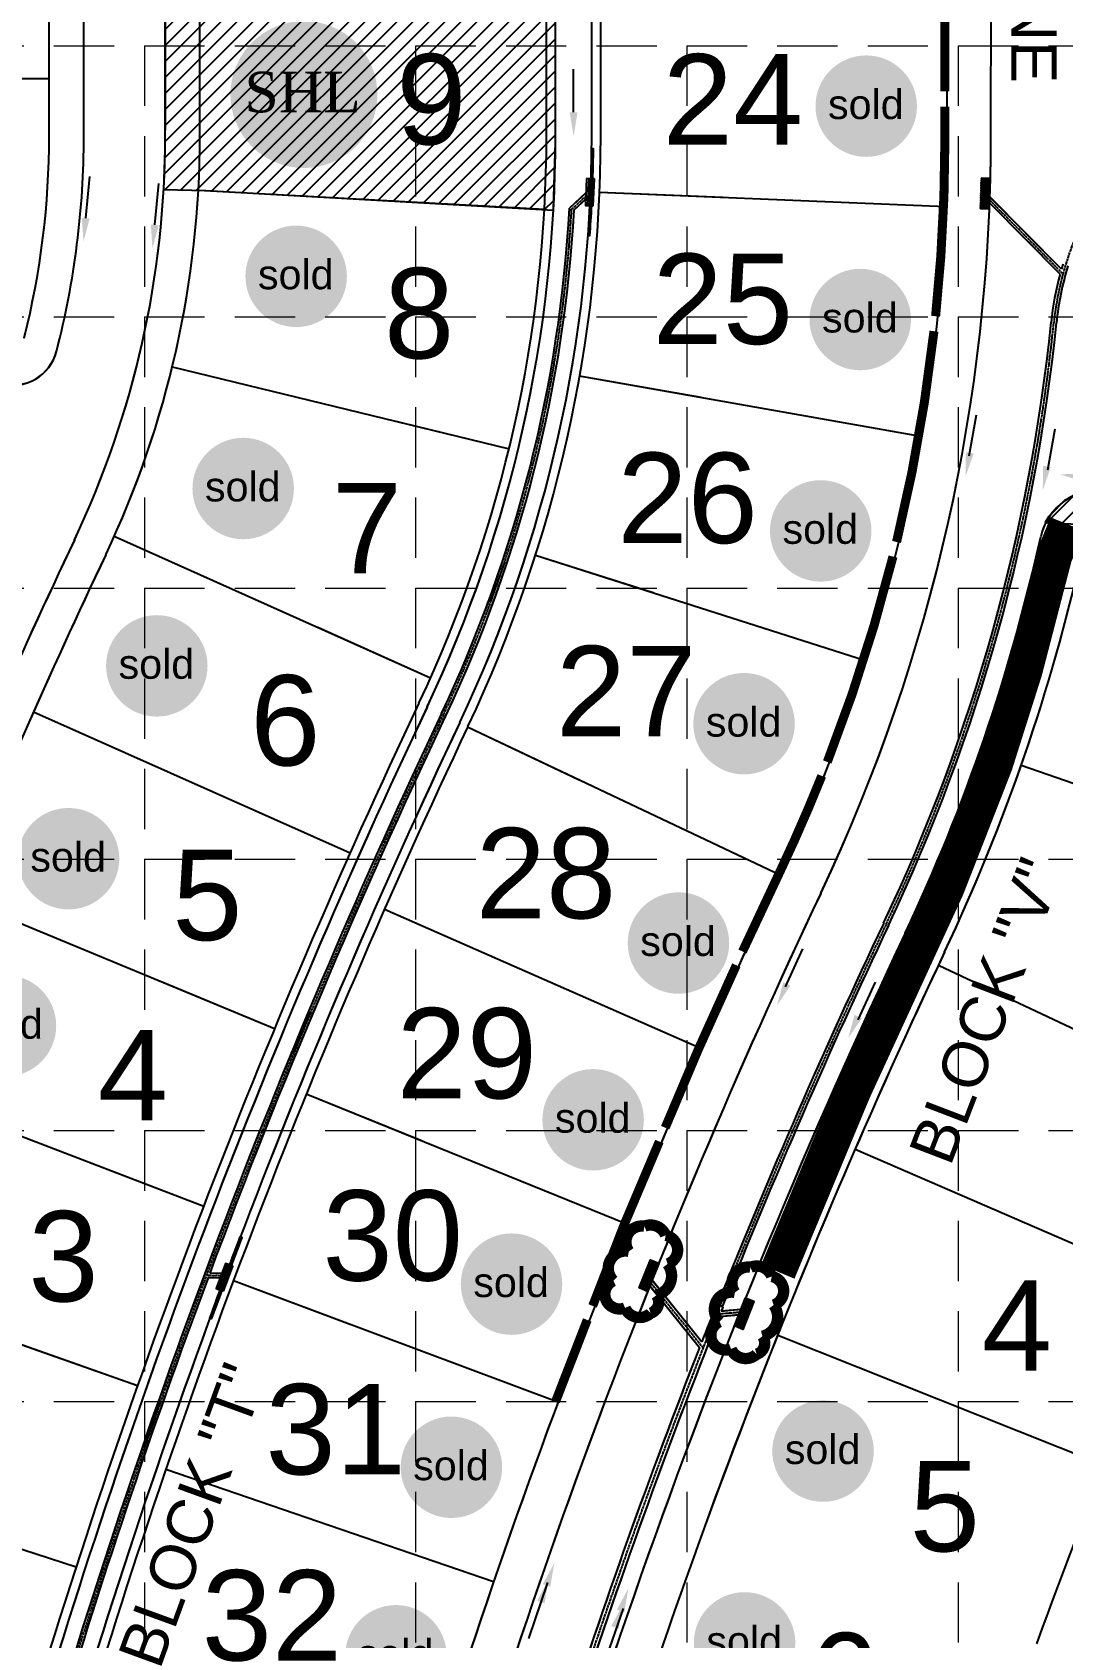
# Model space of a CAD drawing. Header units: inches. Extents: x 2468858 to 2474627, y 7110391 to 7114000.
# Drawn here: x 2473326 to 2473668, y 7112657 to 7113190 of the extents above; entities that cross this region are included whole.
import ezdxf
from ezdxf.enums import TextEntityAlignment as Align

# ---------------------------------------------------------------- set-up
doc = ezdxf.new("R2010")
doc.units = ezdxf.units.IN
doc.header["$MEASUREMENT"] = 0
doc.linetypes.add('CENTER2', pattern=[1.125, 0.75, -0.125, 0.125, -0.125])
doc.linetypes.add('HIDDEN', pattern=[0.375, 0.25, -0.125])
for name, color, linetype in [('APVMT', 11, 'Continuous'), ('AROW', 250, 'Continuous'), ('BASE', 7, 'Continuous'), ('BLOCKNO', 250, 'Continuous'), ('EROSION BLANKET', 84, 'Continuous'), ('ex-pvmt', 7, 'Continuous'), ('ex-row', 1, 'Continuous'), ('ex-stm', 9, 'Continuous'), ('FLOW', 250, 'Continuous'), ('fut-lotno', 157, 'Continuous'), ('GRID', 254, 'HIDDEN'), ('LEGEND', 7, 'Continuous'), ('LIMITS OF DISTUBANCE', 1, 'HIDDEN'), ('LOT', 250, 'Continuous'), ('LOTNO', 250, 'Continuous'), ('PVMT', 250, 'Continuous'), ('SODDED LOT', 2, 'Continuous'), ('SROW', 250, 'Continuous'), ('STM', 1, 'Continuous'), ('STMCL', 133, 'CENTER2'), ('STRNAMES', 250, 'Continuous'), ('WALL', 21, 'HIDDEN')]:
    doc.layers.add(name, color=color, linetype=linetype)
doc.styles.add('DRHorton', font='dutcheb.ttf')
doc.styles.add('ryland', font='ARIAL.TTF', dxfattribs={"height": 25})
doc.styles.get("Standard").update_dxf_attribs({"font": 'ARIAL.TTF'})
pattern_1 = [(125, (2473900.89993, 7112020.06313), (-0.102394006, -0.071697055), [])]
pattern_2 = [(115, (2473970.12385, 7112013.40367), (-0.226576947, -0.105654565), [])]
pattern_3 = [(125, (2473900.89995, 7112020.00138), (-0.102394006, -0.071697055), [])]
pattern_4 = [(115, (2473970.12386, 7112013.34193), (-0.226576947, -0.105654565), [])]
pattern_5 = [(125, (2473900.89995, 7112020.00138), (-0.102394006, -0.071697055), [])]
pattern_6 = [(45, (0, 0), (-2.6516504294, 2.6516504294), [])]

# ---------------------------------------------------------------- blocks, each defined once
blk = doc.blocks.new('1DB')
at = {"layer": 'FLOW'}
for p, q in [((6.25, 13), (20.07, 13)), ((6.25, -13.5), (20.07, -13.5))]:
    blk.add_line(p, q, dxfattribs=at)
for points in [[(7.28, 11.68), (7.28, 14.32), (-0.62, 13)], [(7.28, -14.32), (7.28, -11.68), (-0.62, -13)]]:
    blk.add_solid(points, dxfattribs=at)
blk = doc.blocks.new('1D')
at = {"layer": 'FLOW'}
for p, q in [((7.37, 11.5), (21.23, 11.5)), ((7.37, -11.5), (21.23, -11.5))]:
    blk.add_line(p, q, dxfattribs=at)
for points in [[(7.37, 10.2), (7.37, 12.8), (-0.43, 11.5)], [(7.37, -12.8), (7.37, -10.2), (-0.43, -11.5)]]:
    blk.add_solid(points, dxfattribs=at)
blk = doc.blocks.new('Sold')
h = blk.add_hatch(color=7)
h.paths.add_polyline_path([(38.78, 18.77, 1), (0.52, 18.77, 1)])
h.paths.add_polyline_path([(2.42, 10.89), (36.59, 10.89), (36.59, 27.86), (2.42, 27.86)], flags=24)
at = {"layer": 'BASE', "color": 7, "style": 'ryland'}
blk.add_text('sold', height=11.127, dxfattribs=at).set_placement((19.5, 13.9), align=Align.CENTER)

msp = doc.modelspace()

# ---------------------------------------------------------------- hatches: boundary and pattern name
h = msp.add_hatch(color=162)
h.paths.add_polyline_path([(2473440.2, 7113169.02, 1), (2473391.41, 7113169.02, 1)])
h.paths.add_polyline_path([(2473393.83, 7113158.97), (2473437.4, 7113158.97), (2473437.4, 7113180.6), (2473393.83, 7113180.6)], flags=24)
at = {"layer": 'ex-stm'}
h = msp.add_hatch(dxfattribs=at)
h.set_pattern_fill('ANSI31', color=5, angle=80, style=0)
h.set_pattern_definition(pattern_1)
edge = h.paths.add_edge_path()
edge.add_line((2473511.7, 7113132.19), (2473511.2, 7113132.21))
edge.add_arc((2473056.29, 7113155.37), 455.5, 355.8278, 357.086, ccw=False)
edge.add_line((2473510.58, 7113122.23), (2473510.08, 7113122.25))
edge.add_arc((2473056.29, 7113155.37), 455, 355.8258, 359.4625)
edge.add_line((2473511.27, 7113151.1), (2473511.77, 7113151.08))
edge.add_arc((2473056.29, 7113155.37), 455.5, 358.2023, 359.4605, ccw=False)
edge.add_line((2473511.56, 7113141.08), (2473512.06, 7113141.06))
edge.add_line((2473512.06, 7113141.06), (2473511.7, 7113132.19))
h = msp.add_hatch(dxfattribs=at)
h.set_pattern_fill('ANSI31', color=5, scale=2, angle=70, style=0)
h.set_pattern_definition(pattern_2)
h.paths.add_polyline_path([(2473643.29, 7113131.15), (2473643.62, 7113141.15), (2473640.62, 7113141.24), (2473640.29, 7113131.25)])
h = msp.add_hatch(dxfattribs=at)
h.set_pattern_fill('ANSI31', color=5, angle=80, style=0)
h.set_pattern_definition(pattern_1)
edge = h.paths.add_edge_path()
edge.add_line((2473388.98, 7112771.92), (2473388.51, 7112772.1))
edge.add_arc((2475618.32, 7111942.3), 2379.2, 159.58779, 159.82862)
edge.add_line((2473385.04, 7112762.72), (2473384.57, 7112762.89))
edge.add_arc((2475618.32, 7111942.3), 2379.7, 159.13332, 159.82854, ccw=False)
edge.add_line((2473394.7, 7112789.94), (2473395.16, 7112789.76))
edge.add_arc((2475618.32, 7111942.3), 2379.2, 159.13325, 159.37407)
edge.add_line((2473391.62, 7112780.41), (2473392.09, 7112780.24))
edge.add_line((2473392.09, 7112780.24), (2473388.98, 7112771.92))
h = msp.add_hatch(dxfattribs=at)
h.set_pattern_fill('ANSI31', color=5, scale=2, angle=70, style=0)
h.set_pattern_definition(pattern_2)
h.paths.add_polyline_path([(2473529.85, 7112771.89), (2473527.06, 7112773), (2473530.78, 7112782.29), (2473533.56, 7112781.17)])
h = msp.add_hatch(dxfattribs=at)
h.set_pattern_fill('ANSI31', color=5, scale=2, angle=70, style=0)
h.set_pattern_definition(pattern_2)
h.paths.add_polyline_path([(2473558.63, 7112760.38), (2473562.35, 7112769.66), (2473565.13, 7112768.55), (2473561.42, 7112759.26)])
at = {"layer": 'SODDED LOT'}
h = msp.add_hatch(dxfattribs=at)
h.set_pattern_fill('ANSI31', color=256, scale=30, style=0)
h.set_pattern_definition(pattern_6)
h.paths.add_polyline_path([(2473645.39, 7113690.66), (2473644.98, 7113704.58), (2473380.05, 7113706.22), (2473375.55, 7113692.3), (2473381.69, 7113694.76), (2473634.33, 7113693.94)])
h.paths.add_polyline_path([(2473661.81, 7113026.94), (2473687.47, 7113025.61), (2473728.46, 7113019.28), (2473771.12, 7113012.61), (2473800.78, 7113000.62), (2473816.11, 7112991.96), (2473817.62, 7112992.3), (2473826.58, 7112958.99), (2473778.33, 7112869.43), (2473754.23, 7112818.27), (2473704.86, 7112707.31), (2473675.95, 7112628.52), (2473649.37, 7112551.6), (2473609.35, 7112401.13), (2473621.99, 7112397.24), (2473660.24, 7112541.42), (2473686.99, 7112623.57), (2473721.05, 7112713.98), (2473756.54, 7112795.8), (2473776.21, 7112842.14), (2473803.69, 7112892.8), (2473821.26, 7112931.75), (2473838.19, 7112953.92), (2473843.82, 7112970.36), (2473841.57, 7112984.99), (2473834.36, 7112995.8), (2473821.75, 7113003.46), (2473803.51, 7113011.56), (2473780.76, 7113020.12), (2473754.18, 7113027.78), (2473717.91, 7113032.73), (2473683.75, 7113037.76), (2473675.22, 7113037.54), (2473668.46, 7113034.66), (2473663.02, 7113029.01)])
h.paths.add_polyline_path([(2473971.46, 7113199.84), (2473953.3, 7113211.94), (2473941.19, 7113192.09), (2473861.1, 7113065.57), (2473810.53, 7113087.5), (2473761.17, 7113101.51), (2473720.96, 7113106.99), (2473697.2, 7113110.44), (2473674.12, 7113113.74), (2473679.51, 7113105.34), (2473686.71, 7113099.95), (2473703.5, 7113097.55), (2473742.47, 7113092.16), (2473787.44, 7113083.17), (2473826.42, 7113069.98), (2473851, 7113058.59), (2473862.39, 7113053.19), (2473874.39, 7113053.49), (2473885.78, 7113058.29), (2473895.97, 7113069.68), (2473937.95, 7113137.71), (2473969.87, 7113198.61)])
h.paths.add_polyline_path([(2474189.42, 7113705.55), (2474212.71, 7113695.29), (2474173.05, 7113585.51), (2474125.46, 7113471.59), (2474078.44, 7113374.03), (2473995.24, 7113231.38), (2473980.72, 7113211.84), (2473961.73, 7113224.12), (2474019.25, 7113316.23), (2474060.01, 7113393.26), (2474123.11, 7113525), (2474155.5, 7113608.17)])
h.paths.add_polyline_path([(2472149.87, 7113580.61), (2472139.15, 7113587.25), (2472148.34, 7113599.5), (2472129.96, 7113617.37), (2472301.04, 7113620.95), (2472421.05, 7113670.47), (2472435.86, 7113657.7), (2472418.5, 7113656.68), (2472386.32, 7113644.43), (2472349.55, 7113630.65), (2472301.04, 7113613.8), (2472253.54, 7113608.18), (2472206.05, 7113607.67), (2472182.05, 7113606.65), (2472168.77, 7113602.57), (2472156, 7113590.31)])
h.paths.add_polyline_path([(2472770.94, 7113693.31), (2472783.83, 7113696.4), (2473029.19, 7113695.37), (2473046.2, 7113689.7), (2473045.68, 7113705.68), (2472771.46, 7113707.22)])
h.paths.add_polyline_path([(2472613.26, 7113048.11), (2472742.65, 7113047.89), (2472742.87, 7112984.1), (2472740.21, 7112975.02), (2472732.24, 7112966.82), (2472722.71, 7112964.61), (2472628.32, 7112964.83), (2472620.35, 7112967.71), (2472615.69, 7112974.13), (2472614.14, 7112982.33), (2472613.26, 7112995.17)])
h.paths.add_polyline_path([(2471336.5, 7111475.41), (2471335.53, 7111275.42), (2470491.66, 7111254.32), (2470479.59, 7111328.94), (2470466.02, 7111461.6), (2470553.43, 7111470.9), (2470638.4, 7111473.12)])
h.paths.add_polyline_path([(2473446.67, 7112356.48), (2473471.9, 7112308.47), (2473532.94, 7112257.21), (2473501.2, 7112186.43), (2473329.47, 7112103.43), (2473116.22, 7112035.9), (2473103.2, 7112106.69), (2473072.63, 7112126.65), (2472815.11, 7111934.94), (2472802.33, 7111780.66), (2472622.31, 7111675.22), (2472617.64, 7111803.67), (2472501.02, 7111721.1), (2472320.82, 7111594.38), (2472182.92, 7111519.02), (2472068.92, 7111484.1), (2471932.85, 7111463.88), (2471923.66, 7111337.05), (2471693.82, 7111327.86), (2471696.08, 7111477.57), (2471836.92, 7111477.57), (2471858.78, 7111468.52), (2471876.58, 7111467.89), (2471898.13, 7111477.88), (2471906.24, 7111490.37), (2471909.37, 7111504.1), (2471908.12, 7111517.84), (2471903.75, 7111528.77), (2471899.69, 7111538.75), (2471899.78, 7111997.71), (2471902.82, 7112006.8), (2471908.61, 7112013.14), (2471915.23, 7112016.45), (2471926.26, 7112016.45), (2472502.65, 7112016.18), (2472510.04, 7112014.97), (2472516.23, 7112010.27), (2472519.86, 7112006.24), (2472597.23, 7111900.26), (2472601.63, 7111894), (2472601.97, 7111890.79), (2472601.97, 7111885.88), (2472602.14, 7111880.64), (2472603.49, 7111873.53), (2472605.53, 7111864.06), (2472610.94, 7111855.26), (2472618.72, 7111847.65), (2472625.66, 7111842.74), (2472634.12, 7111839.53), (2472648.17, 7111837.16), (2472661.03, 7111839.36), (2472670.85, 7111843.93), (2472681.25, 7111852.18), (2472689.32, 7111863.68), (2472693.24, 7111876.13), (2472698.54, 7111882.82), (2472979.47, 7112088.66), (2473047.7, 7112135.28), (2473102.11, 7112161.18), (2473168.62, 7112185.36), (2473235.48, 7112199.35), (2473286.97, 7112219.37), (2473338.95, 7112250.36), (2473378.05, 7112286.58), (2473406.65, 7112322.33), (2473434.97, 7112369.64)])
h.paths.add_polyline_path([(2469394.72, 7112321.68), (2469408.62, 7112317.35), (2469404.61, 7112306.55), (2469398.28, 7112300.53), (2469390.56, 7112297.13), (2469383.91, 7112297.75), (2469371.4, 7112301.14), (2469261.63, 7112337.75), (2469252.63, 7112344.02), (2469246.91, 7112352.88), (2469243.9, 7112361.06), (2469244.31, 7112369.38), (2469247.04, 7112379.88), (2469254.13, 7112392.28), (2469258.63, 7112404.82), (2469259.86, 7112413.96), (2469268.32, 7112441.06), (2469285.1, 7112497.6), (2469297.51, 7112549.94), (2469306.04, 7112604.22), (2469344.05, 7112603.83), (2469331.64, 7112539.47), (2469306.04, 7112437.89), (2469285.48, 7112378.57), (2469297.12, 7112353.37)])
h.paths.add_polyline_path([(2469215.25, 7111699.11), (2469133.16, 7111698.8), (2469133.12, 7111837.42), (2469136.78, 7111854.07), (2469131.5, 7111869.1), (2469132.54, 7111935.15), (2469148.79, 7112051.43), (2469175.43, 7112146.92), (2469214.08, 7112259.79), (2469218.22, 7112266.73), (2469223.73, 7112271.92), (2469228.76, 7112275.22), (2469234.9, 7112277.11), (2469242.61, 7112277.42), (2469249.21, 7112276.01), (2469256.45, 7112274.12), (2469362.5, 7112239.2), (2469368.95, 7112235.11), (2469372.09, 7112231.49), (2469374.61, 7112225.05), (2469375.55, 7112217.02), (2469372.57, 7112206.8), (2469260.7, 7112244.71), (2469237.57, 7112231.81), (2469223.88, 7112159.46), (2469213.8, 7112077.45), (2469211.79, 7111997.38), (2469212.59, 7111919.31)])
edge = h.paths.add_edge_path()
edge.add_line((2469946.69, 7111538.54), (2469944.94, 7111523.5))
edge.add_line((2469944.94, 7111523.5), (2469929.5, 7111368.54))
edge.add_line((2469929.5, 7111368.54), (2469627.82, 7111363.41))
edge.add_line((2469627.82, 7111363.41), (2469640.14, 7111528.56))
edge.add_line((2469640.14, 7111528.56), (2469611.1, 7111528.96))
edge.add_line((2469611.1, 7111528.96), (2469563.64, 7111542.06))
edge.add_line((2469563.64, 7111542.06), (2469395.72, 7111608.85))
edge.add_line((2469395.72, 7111608.85), (2469312.31, 7111524.84))
edge.add_line((2469312.31, 7111524.84), (2469259.94, 7111580.22))
edge.add_line((2469259.94, 7111580.22), (2469329.02, 7111646.45))
edge.add_line((2469329.02, 7111646.45), (2469327.64, 7111656.69))
edge.add_line((2469327.64, 7111656.69), (2469327.34, 7111668.01))
edge.add_line((2469327.34, 7111668.01), (2469328.7, 7111676.32))
edge.add_line((2469328.7, 7111676.32), (2469331.57, 7111684.93))
edge.add_line((2469331.57, 7111684.93), (2469335.65, 7111692.02))
edge.add_line((2469335.65, 7111692.02), (2469336.86, 7111699.72))
edge.add_line((2469336.86, 7111699.72), (2469350.6, 7111699.88))
edge.add_line((2469350.6, 7111699.88), (2469349.09, 7111695.19))
edge.add_line((2469349.09, 7111695.19), (2469344.26, 7111688.25))
edge.add_line((2469344.26, 7111688.25), (2469339.88, 7111679.79))
edge.add_arc((2469382.62, 7111662.98), 45.93, 158.5343, 290.6104)
edge.add_arc((2469402.89, 7111601.9), 18.55, 61.3608, 102.7575, ccw=False)
edge.add_line((2469411.78, 7111618.18), (2469554, 7111560.87))
edge.add_line((2469554, 7111560.87), (2469580.43, 7111552.5))
edge.add_line((2469580.43, 7111552.5), (2469597.93, 7111547.75))
edge.add_line((2469597.93, 7111547.75), (2469618.84, 7111543.76))
edge.add_line((2469618.84, 7111543.76), (2469652.78, 7111539.88))
edge.add_line((2469652.78, 7111539.88), (2469703, 7111539.88))
edge.add_line((2469703, 7111539.88), (2469903.74, 7111540.59))
edge.add_line((2469903.74, 7111540.59), (2469929.65, 7111539.77))
edge.add_line((2469929.65, 7111539.77), (2469946.69, 7111538.54))
at = {"layer": 'SODDED LOT', "linetype": 'Continuous', "ltscale": 300}
h = msp.add_hatch(dxfattribs=at)
h.set_pattern_fill('ANSI31', color=256, scale=30, style=0)
h.set_pattern_definition(pattern_6)
h.paths.add_polyline_path([(2473499.25, 7113199.92), (2473457.18, 7113199.92), (2473369.8, 7113199.9), (2473369.81, 7113163.47), (2473369.64, 7113150.65), (2473369.19, 7113137.49), (2473383.31, 7113137.21), (2473498.59, 7113130.68), (2473498.82, 7113138.97), (2473499.25, 7113153.19), (2473499.3, 7113199.87)])
h.paths.add_polyline_path([(2472496.75, 7112937.59), (2472496.34, 7112808.99), (2472417.22, 7112809.16), (2472416.22, 7112808.08), (2472368.19, 7112808.1), (2472368.13, 7112937.64)])
h.paths.add_polyline_path([(2473204.75, 7112780.68), (2473205.33, 7112780.1), (2473207.48, 7112775.81), (2473208.06, 7112771.26), (2473206.9, 7112766.3), (2473199.01, 7112743.85), (2473182.99, 7112698.17), (2473174.99, 7112675.14), (2473173.62, 7112671.56), (2473171.09, 7112666.01), (2473167.73, 7112662.1), (2473163.71, 7112659.73), (2473158.93, 7112657.48), (2473154.91, 7112656.87), (2473147.2, 7112658.03), (2473130.04, 7112661.6), (2473111.97, 7112664.3), (2473092.76, 7112665.92), (2473081.14, 7112666.29), (2473081.14, 7112680.42), (2473081.21, 7112794.92), (2473152.47, 7112795.05), (2473194.53, 7112785.05), (2473200.84, 7112783.27), (2473204.75, 7112780.82)])
h.paths.add_polyline_path([(2472761.26, 7112788.68), (2472761.27, 7112666.57), (2472633.09, 7112666.56), (2472633.19, 7112788.47), (2472761.26, 7112788.7)])
edge = h.paths.add_edge_path()
edge.add_line((2472938.47, 7112551.46), (2472913.51, 7112547.83))
edge.add_line((2472913.51, 7112547.83), (2472806.37, 7112532.29))
edge.add_line((2472806.37, 7112532.29), (2472804.62, 7112545.52))
edge.add_line((2472804.62, 7112545.52), (2472803.87, 7112551.13))
edge.add_line((2472803.87, 7112551.13), (2472802.05, 7112577.57))
edge.add_line((2472802.05, 7112577.57), (2472801.03, 7112578.54))
edge.add_line((2472801.03, 7112578.54), (2472800.55, 7112598.67))
edge.add_line((2472800.55, 7112598.67), (2472801.03, 7112617.28))
edge.add_line((2472801.03, 7112617.28), (2472801.6, 7112625.01))
edge.add_arc((2472817.34, 7112623.84), 15.79, 87.1917, 175.7617, ccw=False)
edge.add_line((2472818.12, 7112639.61), (2472859.17, 7112639.33))
edge.add_line((2472859.17, 7112639.33), (2472915.19, 7112639.45))
edge.add_arc((2472915.23, 7112619.55), 19.9, 0.4983, 90.1313, ccw=False)
edge.add_line((2472935.13, 7112619.73), (2472935.13, 7112607.8))
edge.add_line((2472935.13, 7112607.8), (2472935.2, 7112599.58))
edge.add_line((2472935.2, 7112599.58), (2472935.23, 7112592.46))
edge.add_line((2472935.23, 7112592.46), (2472935.36, 7112589.79))
edge.add_line((2472935.36, 7112589.79), (2472935.71, 7112578.97))
edge.add_line((2472935.71, 7112578.97), (2472935.92, 7112574.7))
edge.add_line((2472935.92, 7112574.7), (2472937.07, 7112562.27))
edge.add_line((2472937.07, 7112562.27), (2472938.48, 7112551.42))
edge.add_line((2472938.48, 7112551.42), (2472938.47, 7112551.46))
edge = h.paths.add_edge_path()
edge.add_line((2471965.29, 7112666.77), (2471945.84, 7112666.77))
edge.add_line((2471945.84, 7112666.77), (2471905.02, 7112666.69))
edge.add_line((2471905.02, 7112666.69), (2471897.75, 7112666.76))
edge.add_arc((2471897.93, 7112687.15), 20.39, 177.7513, 269.4932, ccw=False)
edge.add_line((2471877.56, 7112687.95), (2471877.66, 7112711.5))
edge.add_line((2471877.66, 7112711.5), (2471877.73, 7112779.92))
edge.add_arc((2471893.32, 7112779.77), 15.59, 97.9894, 179.4442, ccw=False)
edge.add_line((2471891.15, 7112795.2), (2471965.41, 7112795.31))
edge.add_line((2471965.41, 7112795.31), (2471965.15, 7112781.89))
edge.add_line((2471965.15, 7112781.89), (2471965.34, 7112666.73))
edge.add_line((2471965.34, 7112666.73), (2471965.29, 7112666.77))
h.paths.add_polyline_path([(2471738.97, 7112489.18), (2471738.91, 7112362.11), (2471849.68, 7112338.95), (2471850.88, 7112344.25), (2471852.26, 7112347.68), (2471854.34, 7112352.38), (2471858.62, 7112358.66), (2471863.53, 7112363.85), (2471867.32, 7112368.06), (2471869.11, 7112372.11), (2471869.6, 7112376.4), (2471868.9, 7112381.05), (2471865.35, 7112390.82), (2471846.06, 7112438.25), (2471845.04, 7112441.11), (2471843.83, 7112445.42), (2471843.73, 7112450.71), (2471844.67, 7112455.19), (2471852.54, 7112477.26), (2471854.39, 7112482.34), (2471857.04, 7112487.59), (2471854.77, 7112488.99), (2471738.99, 7112489.19)])
h.paths.add_polyline_path([(2472036.21, 7112493.13), (2472036.18, 7112488.53), (2472036.17, 7112358.64), (2471963.21, 7112358.72), (2471962.06, 7112493.21), (2472036.25, 7112493.2)])
h.paths.add_polyline_path([(2472258.22, 7112493.12), (2472258.22, 7112487.98), (2472259.24, 7112358.6), (2472333.1, 7112358.58), (2472332.22, 7112493.11), (2472258.22, 7112493.12)])
h.paths.add_polyline_path([(2472440.07, 7112320.11), (2472440.01, 7112331.65), (2472366.16, 7112331.56), (2472366, 7112197.03), (2472440.08, 7112197.06), (2472440.04, 7112203.01), (2472440.11, 7112320.02)])
h.paths.add_polyline_path([(2472303.29, 7113176.06), (2472269.96, 7113176.06), (2472173.81, 7113176.04), (2472173.84, 7113112.04), (2472193.9, 7113112.04), (2472303.22, 7113112.1), (2472303.27, 7113175.99)])
h.paths.add_polyline_path([(2472005.29, 7113112.17), (2471995.42, 7113112.17), (2471872.78, 7113112.17), (2471872.84, 7113048.02), (2471896.49, 7113048.2), (2472005.21, 7113048.15), (2472005.35, 7113112.23)])
edge = h.paths.add_edge_path()
edge.add_line((2472807.61, 7112126.62), (2472816.96, 7112133.33))
edge.add_line((2472816.96, 7112133.33), (2472856.16, 7112079.66))
edge.add_line((2472856.16, 7112079.66), (2472864.15, 7112068.76))
edge.add_arc((2472848.69, 7112055.91), 20.11, -53.2713, 39.7262, ccw=False)
edge.add_line((2472860.71, 7112039.8), (2472849.33, 7112031.38))
edge.add_line((2472849.33, 7112031.38), (2472763.81, 7111968.93))
edge.add_line((2472763.81, 7111968.93), (2472748.85, 7111988.43))
edge.add_line((2472748.85, 7111988.43), (2472705.95, 7112047.15))
edge.add_line((2472705.95, 7112047.15), (2472698.75, 7112048.3))
edge.add_line((2472698.75, 7112048.3), (2472694.76, 7112049.39))
edge.add_line((2472694.76, 7112049.39), (2472696.77, 7112052.54))
edge.add_line((2472696.77, 7112052.54), (2472698.11, 7112057.33))
edge.add_line((2472698.11, 7112057.33), (2472698.46, 7112059.12))
edge.add_line((2472698.46, 7112059.12), (2472698.54, 7112063.11))
edge.add_line((2472698.54, 7112063.11), (2472698.54, 7112064.59))
edge.add_line((2472698.54, 7112064.59), (2472697.77, 7112067.83))
edge.add_line((2472697.77, 7112067.83), (2472701.84, 7112067.97))
edge.add_line((2472701.84, 7112067.97), (2472722.98, 7112064.73))
edge.add_line((2472722.98, 7112064.73), (2472807.65, 7112126.59))
edge.add_line((2472807.65, 7112126.59), (2472807.61, 7112126.62))
at = {"layer": 'STM'}
h = msp.add_hatch(dxfattribs=at)
h.set_pattern_fill('ANSI31', color=5, angle=80, style=0)
h.set_pattern_definition(pattern_3)
edge = h.paths.add_edge_path()
edge.add_line((2473511.7, 7113132.13), (2473511.2, 7113132.15))
edge.add_arc((2473056.29, 7113155.31), 455.5, 355.8278, 357.086, ccw=False)
edge.add_line((2473510.58, 7113122.17), (2473510.08, 7113122.19))
edge.add_arc((2473056.29, 7113155.31), 455, 355.8258, 359.4625)
edge.add_line((2473511.27, 7113151.04), (2473511.77, 7113151.02))
edge.add_arc((2473056.29, 7113155.31), 455.5, 358.2023, 359.4605, ccw=False)
edge.add_line((2473511.56, 7113141.02), (2473512.06, 7113141))
edge.add_line((2473512.06, 7113141), (2473511.7, 7113132.13))
h = msp.add_hatch(dxfattribs=at)
h.set_pattern_fill('ANSI31', color=5, angle=80, style=0)
h.set_pattern_definition(pattern_5)
edge = h.paths.add_edge_path()
edge.add_line((2473511.7, 7113132.13), (2473511.2, 7113132.15))
edge.add_arc((2473056.29, 7113155.31), 455.5, 355.8278, 357.086, ccw=False)
edge.add_line((2473510.58, 7113122.17), (2473510.08, 7113122.19))
edge.add_arc((2473056.29, 7113155.31), 455, 355.8258, 359.4625)
edge.add_line((2473511.27, 7113151.04), (2473511.77, 7113151.02))
edge.add_arc((2473056.29, 7113155.31), 455.5, 358.2023, 359.4605, ccw=False)
edge.add_line((2473511.56, 7113141.02), (2473512.06, 7113141))
edge.add_line((2473512.06, 7113141), (2473511.7, 7113132.13))
h = msp.add_hatch(dxfattribs=at)
h.set_pattern_fill('ANSI31', color=5, scale=2, angle=70, style=0)
h.set_pattern_definition(pattern_4)
h.paths.add_polyline_path([(2473643.29, 7113131.09), (2473643.62, 7113141.08), (2473640.62, 7113141.18), (2473640.29, 7113131.19)])
h = msp.add_hatch(dxfattribs=at)
h.set_pattern_fill('ANSI31', color=5, angle=80, style=0)
h.set_pattern_definition(pattern_3)
edge = h.paths.add_edge_path()
edge.add_line((2473388.98, 7112771.86), (2473388.51, 7112772.04))
edge.add_arc((2475618.32, 7111942.24), 2379.2, 159.58779, 159.82862)
edge.add_line((2473385.04, 7112762.66), (2473384.57, 7112762.83))
edge.add_arc((2475618.32, 7111942.24), 2379.7, 159.13332, 159.82854, ccw=False)
edge.add_line((2473394.7, 7112789.88), (2473395.16, 7112789.7))
edge.add_arc((2475618.32, 7111942.24), 2379.2, 159.13325, 159.37407)
edge.add_line((2473391.62, 7112780.35), (2473392.09, 7112780.17))
edge.add_line((2473392.09, 7112780.17), (2473388.98, 7112771.86))
h = msp.add_hatch(dxfattribs=at)
h.set_pattern_fill('ANSI31', color=5, angle=80, style=0)
h.set_pattern_definition(pattern_5)
edge = h.paths.add_edge_path()
edge.add_line((2473388.98, 7112771.86), (2473388.51, 7112772.04))
edge.add_arc((2475618.32, 7111942.24), 2379.2, 159.58779, 159.82862)
edge.add_line((2473385.04, 7112762.66), (2473384.57, 7112762.83))
edge.add_arc((2475618.32, 7111942.24), 2379.7, 159.13332, 159.82854, ccw=False)
edge.add_line((2473394.7, 7112789.88), (2473395.16, 7112789.7))
edge.add_arc((2475618.32, 7111942.24), 2379.2, 159.13325, 159.37407)
edge.add_line((2473391.62, 7112780.35), (2473392.09, 7112780.17))
edge.add_line((2473392.09, 7112780.17), (2473388.98, 7112771.86))
h = msp.add_hatch(dxfattribs=at)
h.set_pattern_fill('ANSI31', color=5, scale=2, angle=70, style=0)
h.set_pattern_definition(pattern_4)
h.paths.add_polyline_path([(2473529.85, 7112771.82), (2473527.06, 7112772.94), (2473530.78, 7112782.22), (2473533.56, 7112781.11)])
h = msp.add_hatch(dxfattribs=at)
h.set_pattern_fill('ANSI31', color=5, scale=2, angle=70, style=0)
h.set_pattern_definition(pattern_4)
h.paths.add_polyline_path([(2473558.63, 7112760.32), (2473562.35, 7112769.6), (2473565.13, 7112768.49), (2473561.42, 7112759.2)])

# ---------------------------------------------------------------- linework, layer by layer
at = {"layer": 'APVMT', "color": 7}
for p, q in [((2473499.29, 7113155.2), (2473499.41, 7113635.88)), ((2473499.29, 7113155.2), (2473499.41, 7113635.88)), ((2473511.29, 7113155.19), (2473511.41, 7113635.86)), ((2473511.29, 7113155.19), (2473511.41, 7113635.86))]:
    msp.add_line(p, q, dxfattribs=at)
for centre, radius, start, end in [((2473056.29, 7113155.31), 443, 334.6634, 359.9854), ((2473056.29, 7113155.31), 443, 334.6634, 359.9854), ((2473056.29, 7113155.31), 455, 334.6634, 359.9854), ((2473056.29, 7113155.31), 455, 334.6634, 359.9854), ((2475618.32, 7111942.24), 2391.7, 154.66363, 163.43753), ((2475618.32, 7111942.24), 2391.7, 154.66363, 163.43753), ((2475618.32, 7111942.24), 2379.7, 154.66363, 163.43753), ((2475618.32, 7111942.24), 2379.7, 154.66363, 163.43753)]:
    msp.add_arc(centre, radius, start, end, dxfattribs=at)
at = {"layer": 'AROW'}
for p, q in [((2473496.29, 7113155.2), (2473496.41, 7113650.89)), ((2473496.29, 7113155.2), (2473496.41, 7113650.89)), ((2473514.29, 7113155.19), (2473514.41, 7113650.86)), ((2473514.29, 7113155.19), (2473514.41, 7113650.86))]:
    msp.add_line(p, q, dxfattribs=at)
for centre, radius, start, end in [((2473056.29, 7113155.31), 440, 334.6634, 359.9854), ((2473056.29, 7113155.31), 440, 334.6634, 359.9854), ((2473056.29, 7113155.31), 458, 334.6634, 359.9854), ((2473056.29, 7113155.31), 458, 334.6634, 359.9854), ((2475618.32, 7111942.24), 2394.7, 154.66337, 163.43753), ((2475618.32, 7111942.24), 2394.7, 154.66337, 163.43753), ((2475618.32, 7111942.24), 2376.7, 154.66337, 163.43753), ((2475618.32, 7111942.24), 2376.7, 154.66337, 163.43753), ((2475618.32, 7111942.24), 2085, 150.71847, 160.01543)]:
    msp.add_arc(centre, radius, start, end, dxfattribs=at)
at = {"layer": 'EROSION BLANKET', "ltscale": 300, "const_width": 12}
msp.add_lwpolyline([(2473669.09, 7113026.45), (2473664.77, 7113015.88), (2473654.9, 7112977.9), (2473645.03, 7112946.71), (2473628.95, 7112905.62), (2473598.06, 7112838.45), (2473573.05, 7112778.33)], dxfattribs=at)
at = {"layer": 'ex-pvmt'}
for p, q in [((2473342.79, 7113155.3), (2473342.79, 7113174.21)), ((2473369.79, 7113155.29), (2473369.79, 7113174.21)), ((2473499.29, 7113155.26), (2473499.29, 7113174.21)), ((2473511.29, 7113155.25), (2473511.29, 7113174.21)), ((2473643.79, 7113155.22), (2473643.79, 7113174.21))]:
    msp.add_line(p, q, dxfattribs=at)
for centre, radius, start, end in [((2473056.29, 7113155.37), 286.5, 345.5391, 359.9854), ((2473056.29, 7113155.37), 313.5, 334.6634, 359.9854), ((2473056.29, 7113155.37), 443, 334.6634, 359.9854), ((2473056.29, 7113155.37), 455, 334.6634, 359.9854), ((2473056.29, 7113155.37), 587.5, 334.66337, 359.98541), ((2473319.19, 7113087.57), 15, 254.7279, 345.5391), ((2473679.82, 7113017.93), 20, 82.152, 167.5695), ((2475618.32, 7111942.3), 2521.2, 154.66363, 160.62796), ((2473056.29, 7113155.37), 618.5, 334.66337, 347.56952), ((2475618.32, 7111942.3), 2391.7, 154.66363, 163.43753), ((2475618.32, 7111942.3), 2379.7, 154.66363, 163.43753), ((2475618.32, 7111942.3), 2247.2, 154.66363, 164.53027), ((2475618.32, 7111942.3), 2216.2, 154.66363, 166.22353)]:
    msp.add_arc(centre, radius, start, end, dxfattribs=at)
at = {"layer": 'ex-row', "color": 7}
for p, q in [((2473331.29, 7113155.3), (2473331.29, 7113174.21)), ((2473381.29, 7113155.29), (2473381.29, 7113174.21)), ((2473629.29, 7113155.22), (2473629.29, 7113174.21))]:
    msp.add_line(p, q, dxfattribs=at)
for centre, radius, start, end in [((2473056.29, 7113155.37), 275, 345.8745, 359.9854), ((2473056.29, 7113155.37), 325, 334.6634, 359.9854), ((2473056.29, 7113155.37), 573, 334.66337, 359.98541), ((2475618.32, 7111942.3), 2509.7, 154.66337, 160.62796), ((2473056.29, 7113155.37), 633, 334.66337, 347.39595), ((2475618.32, 7111942.3), 2261.7, 154.66337, 164.49023), ((2475618.32, 7111942.3), 2201.7, 154.66337, 160.01543)]:
    msp.add_arc(centre, radius, start, end, dxfattribs=at)
at = {"layer": 'ex-stm', "color": 5}
for p, q in [((2473509.44, 7113138.21), (2473510.96, 7113138.15)), ((2473510.31, 7113141.13), (2473509.95, 7113132.27)), ((2473509.37, 7113136.35), (2473503.89, 7113131.34)), ((2473509.32, 7113135.25), (2473510.84, 7113135.19)), ((2473666.71, 7113109.44), (2473643.35, 7113133)), ((2473667.17, 7113111.1), (2473643.42, 7113135.06)), ((2473387.92, 7112776.22), (2473383.98, 7112776.4)), ((2473388.47, 7112777.69), (2473384.53, 7112777.87)), ((2473390.45, 7112780.85), (2473387.34, 7112772.54)), ((2473388.71, 7112778.34), (2473390.11, 7112777.82)), ((2473387.67, 7112775.57), (2473389.08, 7112775.05)), ((2473530.59, 7112773.74), (2473547.08, 7112753.23)), ((2473531.34, 7112775.6), (2473547.82, 7112755.1)), ((2473554.82, 7112766.69), (2473552.73, 7112767.52)), ((2473554.29, 7112765.34), (2473560.85, 7112765.93)), ((2473553.56, 7112763.52), (2473560.12, 7112764.11))]:
    msp.add_line(p, q, dxfattribs=at)
for points in [[(2473511.7, 7113132.19), (2473511.2, 7113132.21, -0.00549), (2473510.58, 7113122.23), (2473510.08, 7113122.25, 0.015869), (2473511.27, 7113151.1), (2473511.77, 7113151.08, -0.00549), (2473511.56, 7113141.08), (2473512.06, 7113141.06)], [(2473388.98, 7112771.92), (2473388.51, 7112772.1, 0.001051), (2473385.04, 7112762.72), (2473384.57, 7112762.89, -0.003033), (2473394.7, 7112789.94), (2473395.16, 7112789.76, 0.001051), (2473391.62, 7112780.41), (2473392.09, 7112780.24)]]:
    msp.add_lwpolyline(points, format="xyb", close=True, dxfattribs=at)
for points in [[(2473509.57, 7113141.16), (2473509.2, 7113132.3), (2473511.7, 7113132.19), (2473512.06, 7113141.06)], [(2473643.29, 7113131.15), (2473643.62, 7113141.15), (2473640.62, 7113141.24), (2473640.29, 7113131.25)], [(2473388.98, 7112771.92), (2473392.09, 7112780.24), (2473389.75, 7112781.11), (2473386.64, 7112772.8)], [(2473529.85, 7112771.89), (2473527.06, 7112773), (2473530.78, 7112782.29), (2473533.56, 7112781.17)], [(2473558.63, 7112760.38), (2473562.35, 7112769.66), (2473565.13, 7112768.55), (2473561.42, 7112759.26)]]:
    msp.add_lwpolyline(points, close=True, dxfattribs=at)
msp.add_lwpolyline([(2473509.28, 7113134.24), (2473505.36, 7113130.65, -0.097106), (2473462.78, 7112962.91, 0.021068), (2473384.53, 7112777.87, -0.039107)], format="xyb", dxfattribs=at)
for centre, radius, start, end in [((2473056.29, 7113155.37), 448.25, 334.6634, 356.927), ((2473764.12, 7113083.25), 99.12, 163.0275, 174.1819), ((2473764.12, 7113083.25), 100.88, 163.0275, 163.9706), ((2473764.12, 7113083.25), 100.88, 164.9516, 174.1819), ((2473056.29, 7113155.37), 610.62, 334.66337, 354.18192), ((2473056.29, 7113155.37), 612.38, 334.66337, 354.18192), ((2475618.32, 7111942.3), 2386.45, 154.66337, 163.43753), ((2475618.32, 7111942.3), 2224.07, 154.66363, 158.22282), ((2475618.32, 7111942.3), 2222.32, 154.66363, 158.22282), ((2475618.32, 7111942.3), 2384.95, 159.529, 163.43753), ((2475618.32, 7111942.3), 2224.32, 158.22282, 158.56682), ((2475618.32, 7111942.3), 2222.07, 158.22282, 158.26016), ((2475618.32, 7111942.3), 2222.07, 158.31074, 165.64041), ((2475618.32, 7111942.3), 2224.32, 158.61877, 165.64041)]:
    msp.add_arc(centre, radius, start, end, dxfattribs=at)
at = {"layer": 'FLOW', "color": 7}
for p, q in [((2473505.29, 7113163.16), (2473505.29, 7113177.49)), ((2473477.66, 7113000.58), (2473482.56, 7113014.06)), ((2473412.5, 7112851.07), (2473417.97, 7112864.32)), ((2473363.35, 7112721.16), (2473368.06, 7112734.7))]:
    msp.add_line(p, q, dxfattribs=at)
at = {"layer": 'FLOW'}
for p, q in [((2473505.29, 7113163.16), (2473505.29, 7113177.49)), ((2473477.66, 7113000.58), (2473482.56, 7113014.06)), ((2473412.5, 7112851.07), (2473417.97, 7112864.32)), ((2473363.35, 7112721.16), (2473368.06, 7112734.7))]:
    msp.add_line(p, q, dxfattribs=at)
at = {"layer": 'FLOW', "color": 7}
for points in [[(2473506.61, 7113163.16), (2473503.97, 7113163.16), (2473505.29, 7113155.26)], [(2473674.23, 7113040.59), (2473674.59, 7113043.2), (2473666.58, 7113042.97)], [(2473478.9, 7113000.13), (2473476.42, 7113001.03), (2473474.96, 7112993.16)], [(2473413.72, 7112850.56), (2473411.28, 7112851.57), (2473409.49, 7112843.76)], [(2473364.59, 7112720.73), (2473362.11, 7112721.59), (2473360.76, 7112713.7)]]:
    msp.add_solid(points, dxfattribs=at)
at = {"layer": 'FLOW'}
for points in [[(2473506.61, 7113163.16), (2473503.97, 7113163.16), (2473505.29, 7113155.26)], [(2473674.23, 7113040.59), (2473674.59, 7113043.2), (2473666.58, 7113042.97)], [(2473478.9, 7113000.13), (2473476.42, 7113001.03), (2473474.96, 7112993.16)], [(2473413.72, 7112850.56), (2473411.28, 7112851.57), (2473409.49, 7112843.76)], [(2473364.59, 7112720.73), (2473362.11, 7112721.59), (2473360.76, 7112713.7)]]:
    msp.add_solid(points, dxfattribs=at)
at = {"layer": 'GRID', "color": 252, "linetype": 'HIDDEN', "lineweight": 0, "ltscale": 80}
for p, q in [((2473362.87, 7113905.23), (2473362.87, 7110754.83)), ((2473452.87, 7113905.23), (2473452.87, 7110754.83)), ((2473542.87, 7113905.23), (2473542.87, 7110754.83)), ((2473632.87, 7113905.23), (2473632.87, 7110754.83)), ((2468952.87, 7113185.23), (2474532.87, 7113185.23)), ((2468952.87, 7113095.23), (2474532.87, 7113095.23)), ((2468952.87, 7113005.23), (2474532.87, 7113005.23)), ((2468952.87, 7112915.23), (2474532.87, 7112915.23)), ((2468952.87, 7112825.23), (2474532.87, 7112825.23)), ((2468952.87, 7112735.23), (2474532.87, 7112735.23))]:
    msp.add_line(p, q, dxfattribs=at)
at = {"layer": 'LEGEND', "color": 5, "ltscale": 100, "const_width": 3.76}
for points in [[(2473536.48, 7112780.9, 0.520567), (2473536.48, 7112780.9, 0.765195), (2473535.85, 7112790.4, 0.417879), (2473528.78, 7112793.44, 0.6649), (2473523.63, 7112785.08, 0.744833), (2473518.52, 7112775.35, 0.975642), (2473522.36, 7112766.32, 0.520567), (2473530.84, 7112764.58, 0.520567), (2473532.74, 7112770.53, 0.540264), (2473536.48, 7112780.9)], [(2473571.67, 7112767.28, 0.520567), (2473571.67, 7112767.28, 0.765195), (2473571.04, 7112776.77, 0.417879), (2473563.97, 7112779.82, 0.6649), (2473558.82, 7112771.45, 0.744833), (2473553.71, 7112761.73, 0.975642), (2473557.54, 7112752.7, 0.520567), (2473566.03, 7112750.96, 0.520567), (2473567.93, 7112756.91, 0.540264), (2473571.67, 7112767.28)]]:
    msp.add_lwpolyline(points, format="xyb", close=True, dxfattribs=at)
at = {"layer": 'LIMITS OF DISTUBANCE', "ltscale": 300, "const_width": 8}
msp.add_lwpolyline([(2473069.79, 7112116.85), (2473098.7, 7112104.46), (2473112, 7112032.91), (2473122.1, 7112031.53), (2473376.78, 7112117.04), (2473511.77, 7112182.76), (2473619.77, 7112393.99), (2473637.35, 7112436.45), (2473668.2, 7112544.82, -0.048944), (2473774.07, 7112813.7), (2474039.44, 7113289.14, 0.04866), (2474233.07, 7113740.7), (2472501.01, 7113744.24)], format="xyb", dxfattribs=at)
at = {"layer": 'LOT'}
for p, q in [((2473331.29, 7113174.25), (2473212.29, 7113174.28)), ((2473380.79, 7113137.31), (2473495.61, 7113130.94)), ((2473454.68, 7113133.21), (2473495.61, 7113130.94)), ((2473628.8, 7113131.76), (2473513.9, 7113136.48)), ((2473554.87, 7113134.8), (2473513.9, 7113136.48)), ((2473372.11, 7113078.6), (2473483.86, 7113051.46)), ((2473620.54, 7113055.54), (2473507.29, 7113075.56)), ((2473547.67, 7113068.42), (2473507.29, 7113075.56)), ((2473444.02, 7113061.14), (2473483.86, 7113051.46)), ((2473352.89, 7113022.45), (2473457.84, 7112975.44)), ((2473602.17, 7112981.11), (2473492.61, 7113016.07)), ((2473531.67, 7113003.61), (2473492.61, 7113016.07)), ((2473420.43, 7112992.2), (2473457.84, 7112975.44)), ((2473326.09, 7112964.15), (2473431.13, 7112917.33)), ((2473574.06, 7112909.86), (2473470.11, 7112959.06)), ((2473507.17, 7112941.52), (2473470.11, 7112959.06)), ((2473653.84, 7112946.46), (2473769.45, 7112906.05)), ((2473393.68, 7112934.02), (2473431.13, 7112917.33)), ((2473299.82, 7112903.05), (2473406.05, 7112859.02)), ((2473547.78, 7112852.27), (2473442.5, 7112898.55)), ((2473480.03, 7112882.05), (2473442.5, 7112898.55)), ((2473626.33, 7112880.05), (2473731.92, 7112830.34)), ((2473368.18, 7112874.72), (2473406.05, 7112859.02)), ((2473275.17, 7112841.27), (2473382.54, 7112800.07)), ((2473523.12, 7112793.97), (2473416.59, 7112837.28)), ((2473454.57, 7112821.84), (2473416.59, 7112837.28)), ((2473598.74, 7112819.06), (2473705.79, 7112772.58)), ((2473344.26, 7112814.76), (2473382.54, 7112800.07)), ((2473252.16, 7112778.85), (2473360.59, 7112740.52)), ((2473500.11, 7112735.01), (2473392.4, 7112775.32)), ((2473430.8, 7112760.95), (2473392.4, 7112775.32)), ((2473573.02, 7112757.26), (2473681.43, 7112714.06)), ((2473321.93, 7112754.18), (2473360.59, 7112740.52)), ((2473230.09, 7112716.09), (2473340.22, 7112680.4)), ((2473478.75, 7112675.42), (2473369.96, 7112712.7)), ((2473408.75, 7112699.41), (2473369.96, 7112712.7)), ((2473301.22, 7112693.04), (2473340.22, 7112680.4))]:
    msp.add_line(p, q, dxfattribs=at)
at = {"layer": 'PVMT'}
for p, q in [((2473342.79, 7113155.24), (2473342.91, 7113651.11)), ((2473369.79, 7113155.23), (2473369.91, 7113647.6)), ((2473643.79, 7113155.16), (2473643.91, 7113647.14))]:
    msp.add_line(p, q, dxfattribs=at)
for centre, radius, start, end in [((2473056.29, 7113155.31), 286.5, 345.5391, 359.9854), ((2473056.29, 7113155.31), 313.5, 334.6634, 359.9854), ((2473056.29, 7113155.31), 587.5, 334.66337, 359.98541), ((2473319.19, 7113087.51), 15, 254.7279, 345.5391), ((2473679.82, 7113017.87), 20, 82.152, 167.5695), ((2475618.32, 7111942.24), 2521.2, 154.66363, 160.62796), ((2473056.29, 7113155.31), 618.5, 334.66337, 347.56952), ((2475618.32, 7111942.24), 2247.2, 154.66363, 164.53027), ((2475618.32, 7111942.24), 2216.2, 154.66363, 166.22353)]:
    msp.add_arc(centre, radius, start, end, dxfattribs=at)
at = {"layer": 'SODDED LOT', "linetype": 'Continuous', "ltscale": 300}
msp.add_lwpolyline([(2473499.25, 7113199.92), (2473457.18, 7113199.92), (2473369.8, 7113199.9), (2473369.81, 7113163.47), (2473369.64, 7113150.65), (2473369.19, 7113137.49), (2473383.31, 7113137.21), (2473498.59, 7113130.68), (2473498.82, 7113138.97), (2473499.25, 7113153.19), (2473499.3, 7113199.87)], close=True, dxfattribs=at)
at = {"layer": 'SODDED LOT'}
msp.add_lwpolyline([(2473668.46, 7113034.66), (2473663.02, 7113029.01), (2473661.81, 7113026.94), (2473687.47, 7113025.61)], dxfattribs=at)
at = {"layer": 'SROW'}
for p, q in [((2473331.29, 7113155.24), (2473331.41, 7113651.12)), ((2473381.29, 7113155.23), (2473381.41, 7113646.11)), ((2473629.29, 7113155.16), (2473629.41, 7113645.63))]:
    msp.add_line(p, q, dxfattribs=at)
for centre, radius, start, end in [((2473056.29, 7113155.31), 275, 345.8745, 359.9854), ((2473056.29, 7113155.31), 325, 334.6634, 359.9854), ((2473056.29, 7113155.31), 573, 334.66337, 359.98541), ((2475618.32, 7111942.24), 2509.7, 154.66337, 160.62796), ((2473056.29, 7113155.31), 633, 334.66337, 347.39595), ((2475618.32, 7111942.24), 2261.7, 154.66337, 164.49023), ((2475624.07, 7111938.86), 2208.35, 154.64792, 161.73642)]:
    msp.add_arc(centre, radius, start, end, dxfattribs=at)
at = {"layer": 'STM', "color": 5}
for p, q in [((2473509.44, 7113138.14), (2473510.96, 7113138.09)), ((2473509.44, 7113138.14), (2473510.96, 7113138.09)), ((2473510.31, 7113141.07), (2473509.95, 7113132.2)), ((2473510.31, 7113141.07), (2473509.95, 7113132.2)), ((2473509.37, 7113136.29), (2473503.89, 7113131.28)), ((2473509.37, 7113136.29), (2473503.89, 7113131.28)), ((2473509.32, 7113135.19), (2473510.84, 7113135.13)), ((2473509.32, 7113135.19), (2473510.84, 7113135.13)), ((2473666.71, 7113109.37), (2473643.35, 7113132.94)), ((2473667.17, 7113111.04), (2473643.42, 7113135)), ((2473387.92, 7112776.16), (2473383.98, 7112776.34)), ((2473387.92, 7112776.16), (2473383.98, 7112776.34)), ((2473388.47, 7112777.63), (2473384.53, 7112777.81)), ((2473388.47, 7112777.63), (2473384.53, 7112777.81)), ((2473390.45, 7112780.79), (2473387.34, 7112772.47)), ((2473390.45, 7112780.79), (2473387.34, 7112772.47)), ((2473388.71, 7112778.28), (2473390.11, 7112777.75)), ((2473388.71, 7112778.28), (2473390.11, 7112777.75)), ((2473387.67, 7112775.51), (2473389.08, 7112774.98)), ((2473387.67, 7112775.51), (2473389.08, 7112774.98)), ((2473530.59, 7112773.68), (2473547.08, 7112753.17)), ((2473531.34, 7112775.54), (2473547.82, 7112755.04)), ((2473554.82, 7112766.62), (2473552.73, 7112767.46)), ((2473554.29, 7112765.28), (2473560.85, 7112765.87)), ((2473553.56, 7112763.46), (2473560.12, 7112764.05))]:
    msp.add_line(p, q, dxfattribs=at)
for points in [[(2473511.7, 7113132.13), (2473511.2, 7113132.15, -0.00549), (2473510.58, 7113122.17), (2473510.08, 7113122.19, 0.015869), (2473511.27, 7113151.04), (2473511.77, 7113151.02, -0.00549), (2473511.56, 7113141.02), (2473512.06, 7113141)], [(2473511.7, 7113132.13), (2473511.2, 7113132.15, -0.00549), (2473510.58, 7113122.17), (2473510.08, 7113122.19, 0.015869), (2473511.27, 7113151.04), (2473511.77, 7113151.02, -0.00549), (2473511.56, 7113141.02), (2473512.06, 7113141)], [(2473388.98, 7112771.86), (2473388.51, 7112772.04, 0.001051), (2473385.04, 7112762.66), (2473384.57, 7112762.83, -0.003033), (2473394.7, 7112789.88), (2473395.16, 7112789.7, 0.001051), (2473391.62, 7112780.35), (2473392.09, 7112780.17)], [(2473388.98, 7112771.86), (2473388.51, 7112772.04, 0.001051), (2473385.04, 7112762.66), (2473384.57, 7112762.83, -0.003033), (2473394.7, 7112789.88), (2473395.16, 7112789.7, 0.001051), (2473391.62, 7112780.35), (2473392.09, 7112780.17)]]:
    msp.add_lwpolyline(points, format="xyb", close=True, dxfattribs=at)
for points in [[(2473509.57, 7113141.1), (2473509.2, 7113132.23), (2473511.7, 7113132.13), (2473512.06, 7113141)], [(2473509.57, 7113141.1), (2473509.2, 7113132.23), (2473511.7, 7113132.13), (2473512.06, 7113141)], [(2473643.29, 7113131.09), (2473643.62, 7113141.08), (2473640.62, 7113141.18), (2473640.29, 7113131.19)], [(2473388.98, 7112771.86), (2473392.09, 7112780.17), (2473389.75, 7112781.05), (2473386.64, 7112772.74)], [(2473388.98, 7112771.86), (2473392.09, 7112780.17), (2473389.75, 7112781.05), (2473386.64, 7112772.74)], [(2473529.85, 7112771.82), (2473527.06, 7112772.94), (2473530.78, 7112782.22), (2473533.56, 7112781.11)], [(2473558.63, 7112760.32), (2473562.35, 7112769.6), (2473565.13, 7112768.49), (2473561.42, 7112759.2)]]:
    msp.add_lwpolyline(points, close=True, dxfattribs=at)
msp.add_lwpolyline([(2473509.28, 7113134.18), (2473505.36, 7113130.59, -0.097106), (2473462.78, 7112962.84, 0.021068), (2473384.53, 7112777.81, -0.039107)], format="xyb", dxfattribs=at)
msp.add_lwpolyline([(2473509.28, 7113134.18), (2473505.36, 7113130.59, -0.097106), (2473462.78, 7112962.84, 0.021068), (2473384.53, 7112777.81, -0.039107)], format="xyb", dxfattribs=at)
for centre, radius, start, end in [((2473056.29, 7113155.31), 448.25, 334.6634, 356.927), ((2473056.29, 7113155.31), 448.25, 334.6634, 356.927), ((2473764.12, 7113083.18), 99.12, 163.0275, 174.1819), ((2473764.12, 7113083.18), 100.88, 163.0275, 163.9706), ((2473764.12, 7113083.18), 100.88, 164.9516, 174.1819), ((2473056.29, 7113155.31), 610.62, 334.66337, 354.18192), ((2473056.29, 7113155.31), 612.38, 334.66337, 354.18192), ((2475618.32, 7111942.24), 2386.45, 154.66337, 163.43753), ((2475618.32, 7111942.24), 2386.45, 154.66337, 163.43753), ((2475618.32, 7111942.24), 2224.07, 154.66363, 158.22282), ((2475618.32, 7111942.24), 2222.32, 154.66363, 158.22282), ((2475618.32, 7111942.24), 2384.95, 159.529, 163.43753), ((2475618.32, 7111942.24), 2384.95, 159.529, 163.43753), ((2475618.32, 7111942.24), 2224.32, 158.22282, 158.56682), ((2475618.32, 7111942.24), 2222.07, 158.22282, 158.26016), ((2475618.32, 7111942.24), 2222.07, 158.31074, 165.64041), ((2475618.32, 7111942.24), 2224.32, 158.61877, 165.64041)]:
    msp.add_arc(centre, radius, start, end, dxfattribs=at)
at = {"layer": 'STMCL', "color": 5}
for p, q in [((2473667.65, 7113109.49), (2473643.38, 7113133.97)), ((2473388.19, 7112776.89), (2473383.47, 7112777.11)), ((2473388.19, 7112776.89), (2473383.47, 7112777.11)), ((2473530.96, 7112774.61), (2473548.26, 7112753.09)), ((2473552.67, 7112764.26), (2473560.49, 7112764.96))]:
    msp.add_line(p, q, dxfattribs=at)
msp.add_lwpolyline([(2473509.32, 7113135.23), (2473504.63, 7113130.93, -0.097278), (2473462.1, 7112963.17, 0.038303), (2473331.6, 7112622.31, -0.039107), (2473320.38, 7112593.15, 0.119739), (2473310.68, 7112546.94)], format="xyb", dxfattribs=at)
msp.add_lwpolyline([(2473509.32, 7113135.23), (2473504.63, 7113130.93, -0.097278), (2473462.1, 7112963.17, 0.038303), (2473331.6, 7112622.31, -0.039107), (2473320.38, 7112593.15, 0.119739), (2473310.68, 7112546.94)], format="xyb", dxfattribs=at)
for centre, radius, start, end in [((2473764.12, 7113083.18), 100, 152.0683, 174.1819), ((2473056.29, 7113155.31), 611.5, 334.66337, 354.18192), ((2475618.32, 7111942.24), 2223.2, 154.66363, 167.03676)]:
    msp.add_arc(centre, radius, start, end, dxfattribs=at)
at = {"layer": 'WALL', "color": 4, "linetype": 'Continuous', "const_width": 3}
for points in [[(2473628.49, 7113229.04), (2473628.51, 7113170.04)], [(2473628.51, 7113165.04), (2473628.51, 7113154.99)], [(2473573.45, 7112910.44), (2473561.34, 7112884.62)], [(2473559.28, 7112880.06), (2473546.78, 7112852.36), (2473535.69, 7112826.14)], [(2473533.74, 7112821.54), (2473522.13, 7112794.1), (2473511.62, 7112766.99)], [(2473509.81, 7112762.33), (2473499.33, 7112735.3)]]:
    msp.add_lwpolyline(points, dxfattribs=at)
for points in [[(2473628.51, 7113154.99, -0.026167), (2473625.41, 7113095.46, -4.438865)], [(2473624.87, 7113090.48, -0.031194), (2473612.46, 7113020.53, -4.438865)], [(2473611.26, 7113015.67, -0.031414), (2473589.47, 7112947.52, -4.438865)], [(2473587.63, 7112942.88, -0.01553), (2473573.45, 7112910.44, -4.438865)]]:
    msp.add_lwpolyline(points, format="xyb", dxfattribs=at)

# ---------------------------------------------------------------- block references
at = {"layer": 'EROSION BLANKET', "xscale": 0.8800000000628643, "yscale": 0.8800000001210719, "zscale": 0.8800000000000001}
for p in [(2473585.1, 7113148.65), (2473395.94, 7113092.17), (2473583.12, 7113077.82), (2473378.36, 7113021.75), (2473569.99, 7113007.68), (2473349.69, 7112962.89), (2473544.55, 7112943.69), (2473320.41, 7112898.89), (2473522.79, 7112870.9), (2473299.48, 7112843.43), (2473494.48, 7112812.24), (2473467.4, 7112757.69), (2473570.76, 7112702.29), (2473447.45, 7112696.92), (2473544.73, 7112638.63), (2473429.04, 7112634.35)]:
    msp.add_blockref('Sold', p, dxfattribs=at)
at = {"layer": 'FLOW', "color": 7}
for name, p, rotation in [('1D', (2473354.14, 7113119.52), 84.39387553184358), ('1DB', (2473648.28, 7113040.68), 79.96912406362992), ('1DB', (2473584.85, 7112861.82), 65.39561448060473)]:
    msp.add_blockref(name, p, dxfattribs=dict(at, rotation=rotation))
at = {"layer": 'FLOW'}
for name, p, rotation in [('1D', (2473354.14, 7113119.52), 84.39387553184358), ('1DB', (2473648.28, 7113040.68), 79.96912406362992), ('1DB', (2473584.85, 7112861.82), 65.39561448060473)]:
    msp.add_blockref(name, p, dxfattribs=dict(at, rotation=rotation))
at = {"layer": 'FLOW', "xscale": -1}
for p, rotation in [((2473510.98, 7112676.89), 71.0443374991167), ((2473509.07, 7112671.39), 71.14228943256938)]:
    msp.add_blockref('1DB', p, dxfattribs=dict(at, rotation=rotation))
at = {"layer": 'FLOW', "color": 7, "xscale": -1, "rotation": 71.14228943256938}
msp.add_blockref('1DB', (2473509.07, 7112671.39), dxfattribs=at)

# ---------------------------------------------------------------- texts
at = {"layer": 'BASE', "color": 162, "style": 'DRHorton'}
msp.add_text('SHL', height=13.514, dxfattribs=at).set_placement((2473415.38, 7113163.11), align=Align.CENTER)
at = {"layer": 'BLOCKNO'}
for s, rotation, p in [('BLOCK "V"', 69.0508, (2473642.12, 7112864.97)), ('BLOCK "T"', 70.0015, (2473378.77, 7112697.59))]:
    msp.add_text(s, height=15, rotation=rotation, dxfattribs=at).set_placement(p, align=Align.MIDDLE)
at = {"layer": 'fut-lotno', "color": 7}
msp.add_text('6', height=30, dxfattribs=at).set_placement((2473594.76, 7112643.49), align=Align.MIDDLE)
at = {"layer": 'LOTNO'}
for s, p in [('9', (2473458.1, 7113167.47)), ('24', (2473558.16, 7113167.65)), ('8', (2473454.04, 7113096.48)), ('25', (2473554.81, 7113101.23)), ('26', (2473543.12, 7113035.16)), ('7', (2473436.71, 7113025.13)), ('27', (2473522.74, 7112971.27)), ('6', (2473409.64, 7112961.35)), ('28', (2473496.13, 7112910.63)), ('5', (2473383.76, 7112903.15)), ('29', (2473469.86, 7112850.86)), ('4', (2473359.08, 7112843.59)), ('30', (2473445.28, 7112790.38)), ('3', (2473336.02, 7112783.48)), ('4', (2473652.43, 7112760.46)), ('31', (2473426.35, 7112726.08)), ('5', (2473628.46, 7112700.32)), ('32', (2473405.19, 7112664.31))]:
    msp.add_text(s, height=30, dxfattribs=at).set_placement(p, align=Align.MIDDLE)
at = {"layer": 'STRNAMES', "color": 7}
msp.add_text('POWDER   HORN   LANE', height=15, rotation=269.9854, dxfattribs=at).set_placement((2473650.63, 7113418.43))

doc.saveas('drawing.dxf')
